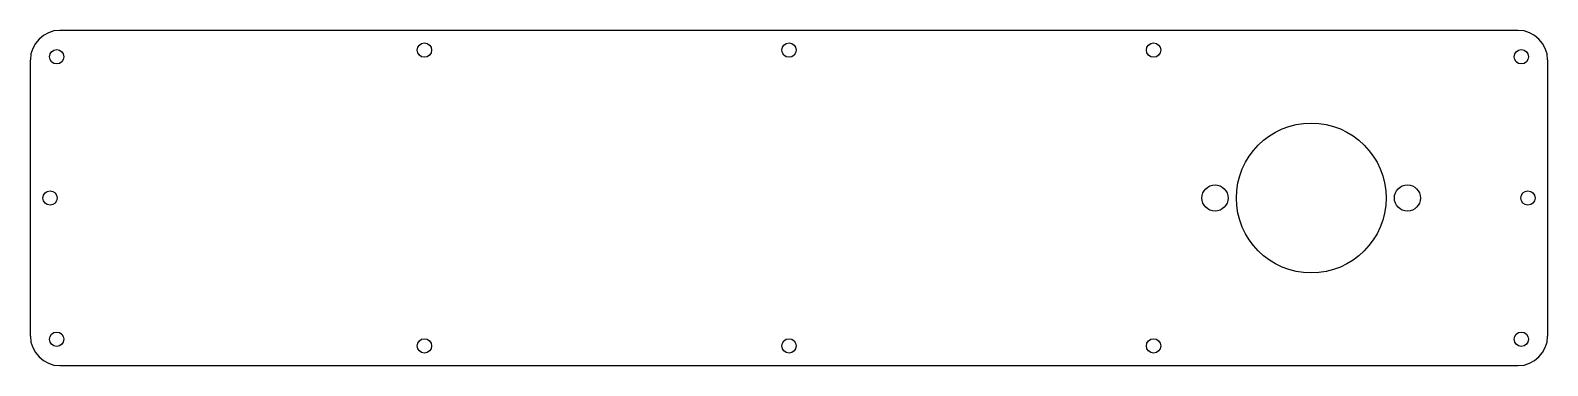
# Model space of a CAD drawing. Header units: millimetres. Extents: x -122 to 122, y -27 to 27.
import ezdxf

# ---------------------------------------------------------------- set-up
doc = ezdxf.new("R2010")
doc.units = ezdxf.units.MM

msp = doc.modelspace()

# ---------------------------------------------------------------- linework, layer by layer
at = {"color": 7, "linetype": 'Continuous', "lineweight": 25}
for p, q in [((117.47, 26.99), (-117.47, 26.99)), ((-122.24, 22.23), (-122.24, -22.23)), ((122.24, -22.23), (122.24, 22.23)), ((-117.47, -26.99), (117.47, -26.99))]:
    msp.add_line(p, q, dxfattribs=at)
for centre, radius in [((-58.74, 23.81), 1.15), ((0, 23.81), 1.15), ((58.74, 23.81), 1.15), ((-117.99, 22.74), 1.15), ((117.99, 22.74), 1.15), ((84.14, 0), 12.06), ((-119.06, 0), 1.15), ((68.64, 0), 2.1), ((99.64, 0), 2.1), ((119.06, 0), 1.15), ((-117.99, -22.74), 1.15), ((117.99, -22.74), 1.15), ((-58.74, -23.81), 1.15), ((0, -23.81), 1.15), ((58.74, -23.81), 1.15)]:
    msp.add_circle(centre, radius, dxfattribs=at)
for centre, start, end in [((-117.47, 22.23), 90, 180), ((117.47, 22.23), 0, 90), ((-117.47, -22.23), 180, 270), ((117.47, -22.23), 270, 0)]:
    msp.add_arc(centre, 4.76, start, end, dxfattribs=at)

doc.saveas('drawing.dxf')
